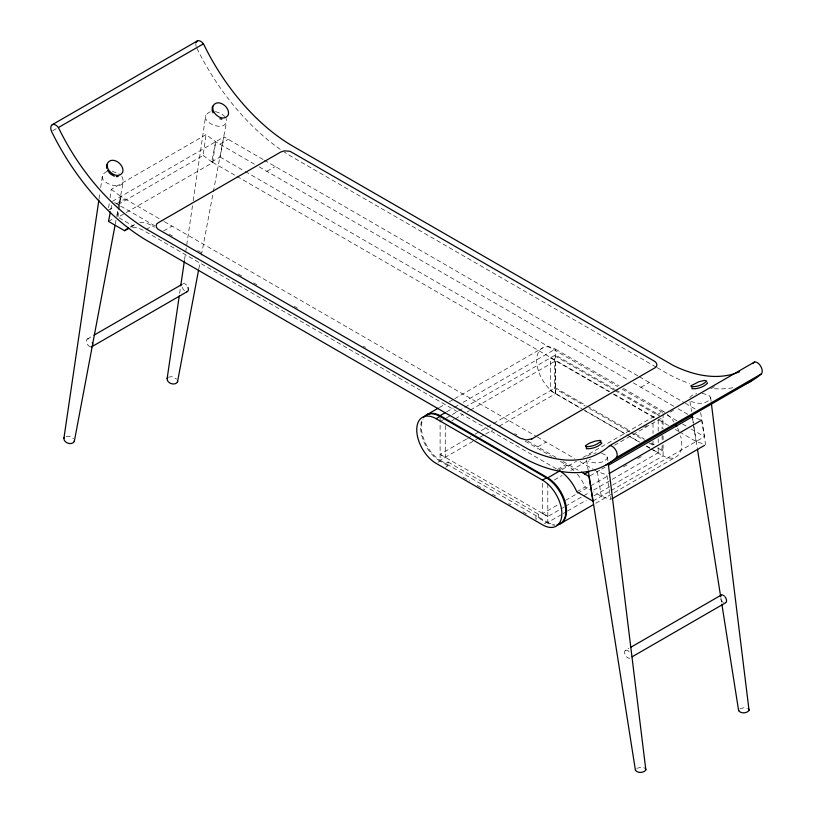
<?xml version="1.0" encoding="UTF-8"?>
<svg xmlns="http://www.w3.org/2000/svg" width="813" height="813" viewBox="0 0 813 813"><rect width="100%" height="100%" fill="white"/><g stroke="black" fill="none" stroke-linecap="round" stroke-linejoin="round"><path stroke-width="0.61" stroke-dasharray="4.07 3.05" d="M107.031 171.37C88.271 181.431 131.239 195.313 121.686 176.116M210.232 111.788C192.823 120.283 229.368 135.72 226.105 118.424M108.657 207.732L109.349 202.823M110.04 197.915L111.239 189.327L206.075 134.582L215.638 141.757L254.855 164.399M118.129 204.53L203.148 155.435L206.075 134.582M111.239 189.327L120.802 196.502L117.885 217.366L212.721 162.61L215.638 141.757L211.705 161.828L235.872 175.781M601.59 453.176L606.915 455.839L607.27 458.39C602.931 463.847 593.978 463.867 588.114 460.961M702.178 393.289L708.895 395.138L710.653 397.506L710.471 398.807C706.131 404.264 697.178 404.285 691.314 401.378M99.044 198.85L99.958 192.579M100.69 187.569L102.529 175.039M179.632 293.391L180.547 287.131M184.592 259.56L185.516 253.3M185.699 252.04L192.498 205.679M193.23 200.669L205.73 115.456M115.294 224.012L115.995 220.282M116.93 215.313L117.865 210.343M118.098 209.104L123.261 181.756M198.809 268.849L199.978 262.629M201.39 255.17L213.108 193.027M213.341 191.777L226.461 122.174M110.822 209.602L111.747 204.876M116.869 216.573L118.027 210.669M118.952 205.953L120.802 196.502L163.311 221.045M211.705 161.828L220.079 156.99L224.012 136.919L263.229 159.561M689.739 397.699L692.168 395.291L696.721 393.675M587.433 456.012L591.041 453.928L596.224 452.892M52.632 130.781L57.032 128.251M112.438 201.339L224.012 136.919M116.645 203.768L125.019 198.941M219.856 144.186L228.219 139.358M108.322 210.191L113.769 207.041M108.505 221.41L113.739 218.392M130.232 227.091L135.456 224.063A34.197 19.746 60 0 0 132.997 225.882L129.856 227.691M146.066 229.51L152.346 225.882L154.541 227.152M163.687 230.922L172.061 226.095M266.898 171.34L275.261 166.513M87.377 339.011L92.875 335.84M439.366 407.526L444.863 404.356M449.254 401.825L453.644 399.285M454.741 398.655L542.566 347.944M446.693 411.825L453.278 408.024M454.376 407.384L458.776 404.854M463.166 402.313L555.381 349.072L619.13 385.87M440.107 421.581L555.381 355.027L614.73 389.295M451.825 420.778L454.01 419.518M455.107 418.888L462.749 414.467M467.119 411.947L469.304 410.687M470.402 410.057L555.635 360.84L555.635 393.604L498.298 426.662M466.459 439.091L440.107 454.355L445.27 457.333L445.27 424.569M467.556 438.461L470.849 436.561M475.077 434.162L486.215 427.679M487.312 427.049L555.381 387.75L586.153 405.514M479.142 437.77L440.107 460.26L439.518 459.894A27.357 15.793 60 0 1 423.065 419.061M480.239 437.14L484.609 434.62M485.696 433.99L494.446 428.939M438.055 462.241L440.016 461.103L448.075 465.758L448.075 462.038L445.626 463.451L445.626 465.94M445.626 467.18L448.075 465.758M537.739 446.886L546.102 442.048M640.939 387.303L649.313 382.466M557.454 469.436L565.818 464.599M558.714 470.158L567.078 465.331A30.762 17.754 60 0 1 574.069 470.707M562.078 469.568L576.529 461.225M582.941 457.526L663.083 411.256L663.682 411.622A27.357 15.793 60 0 1 664.912 412.465M643.815 427.414L647.118 425.504M670.186 412.181L673.489 410.28M710.847 388.716L715.237 386.175M554.364 479.985L562.078 475.503M570.756 470.514L590.624 459.05M614.465 445.28L662.107 417.78L662.107 429.101M590.035 475.869L600.634 469.751M601.722 469.121L604.994 467.231M576.803 491.774L585.167 486.946L589.466 489.426M538.369 517.891L538.369 514.162L535.909 515.584L535.909 519.304L538.369 517.891L546.427 522.546A27.357 15.793 60 0 0 554.822 525.178M542.647 483.308L542.647 513.552L559.039 504.09M565.594 500.3L576.529 493.999M577.616 493.369L589.638 486.428M590.736 485.798L608.215 475.696M623.51 466.865L627.89 464.345M637.717 458.664L642.097 456.144M542.647 513.552L547.81 516.529L564.273 506.977M565.37 506.347L589.527 492.393M593.703 490.036L663.083 449.935L658.693 447.394M544.466 523.674L546.427 522.546M440.107 418.106L440.107 460.26L547.81 522.444L562.078 514.202M563.175 513.572L566.468 511.662M567.565 511.031L586.234 500.259M593.917 495.818L611.488 485.676M612.585 485.046L663.083 455.89L663.682 456.205A27.357 15.793 60 0 0 680.593 435.961M592.921 501.082L610.014 491.215M611.102 490.585L704.495 436.672L700.562 412.059M595.756 503.288L675.898 457.018M629.953 658.042A4.451 2.571 60 0 1 625.512 655.481A4.451 2.571 60 0 1 625.512 650.349L628.805 648.439M739.921 708.794L743.549 707.808L747.381 708.265M636.721 768.376L640.349 767.391L644.181 767.848M168.342 377.181L171.97 376.663L176.706 379.143M66.178 436.347L70.142 436.571L73.505 438.725M215.415 111.584L220.78 113.322L224.886 116.533M112.214 171.167L119.867 174.368M700.491 419.732L692.198 416.886L693.174 423.045M679.648 431.988L696.131 441.5L703.235 443.939M594.201 469.823L597.362 471.642L606.844 474.894L610.776 499.497L601.295 496.255L593.764 491.906M547.159 522.088L548.399 522.759A27.357 15.793 60 0 0 554.425 524.649M656.172 367.11L291.999 156.848A173.911 100.406 60 0 1 284.154 151.95M657.27 367.74L666.04 372.801A173.911 100.406 60 0 0 689.434 383.462M264.316 160.202L638.337 376.134M639.435 376.765L684.312 402.679M685.41 403.309L696.355 409.63M259.235 166.919L628.876 380.332M633.266 382.862L673.764 406.246M678.133 408.776L687.981 414.457M623.52 388.411L663.083 411.256M220.079 156.99L244.246 170.943M245.343 171.584L617.717 386.571M622.108 389.102L662.758 412.567M667.148 415.108L677.036 420.819M682.524 423.99L686.924 426.52M691.314 429.061L704.495 436.672M615.827 389.925L659.79 415.311M613.744 389.864L554.405 355.596L554.405 388.319L585.177 406.083M614.852 390.494L658.804 415.87M236.969 176.411L609.344 391.399M613.744 393.939L654.384 417.404M658.784 419.935L668.662 425.646M675.257 429.447L678.55 431.357M609.252 391.795L550.482 357.862L550.482 390.626L581.895 408.726M613.632 394.325L656.111 418.847M587.25 406.154L630.116 430.89M635.614 434.071L644.404 439.142M651 442.953L654.292 444.853M589.567 408.624L630.238 432.099M631.335 432.729L644.516 440.351M648.916 442.882L653.317 445.422M657.707 447.963L662.107 450.504L662.107 445.463M582.992 409.356L625.664 433.99M626.762 434.62L639.892 442.201M646.457 445.991L649.739 447.892M653.022 449.782L658.184 452.811L658.184 447.729M555.381 393.705L555.381 349.072L554.791 348.757A27.357 15.793 60 0 0 536.682 360.596A27.357 15.793 60 0 0 554.791 393.34L580.665 408.299M585.055 410.839L624.618 433.685M629.018 436.215L638.906 441.926M646.599 446.367L649.902 448.278M651 448.908L663.083 455.89L663.083 444.731M164.399 221.675L536.234 436.347M537.332 436.988L574.547 458.471M580.025 461.632L593.144 469.213M114.542 202.549L154.937 225.872M169.175 234.093L172.468 235.994M197.691 250.556L202.081 253.097M238.28 273.991L242.67 276.522M253.636 282.853L256.928 284.753M294.225 306.288L297.517 308.188M363.33 346.186L365.525 347.456M514.7 433.583L516.895 434.853M527.871 441.185L556.336 457.617M562.901 461.408L578.216 470.249M525.137 441.113L551.529 456.347M560.32 461.428L567.078 465.331M556.356 468.796L143.972 230.719A34.197 19.746 60 0 0 131.523 227.508M119.023 217.813L132.997 225.882M440.107 454.304L547.81 516.489M448.075 462.038L538.369 514.162M463.034 477.221L469.558 480.991M477.17 485.391L484.782 489.782M492.404 494.182L495.666 496.062M508.714 503.603L510.889 504.863M522.861 511.763L527.21 514.283M203.148 155.435L212.721 162.61M701.67 420.138L705.603 444.752M693.377 424.274L696.131 441.5M597.362 471.642L601.295 496.255M689.952 401.51L691.528 411.52M692.717 419.03L693.702 425.29M693.895 426.54L697.249 447.821M720.887 598.012L721.68 603.012M586.559 459.843L588.134 469.853M710.653 397.506L711.121 401.287M607.443 457.089L607.911 460.869M663.083 413.736L663.083 428.614M663.083 436.053L663.083 439.772M662.107 435.402L662.107 440.433M658.184 420.047L658.184 431.368M658.184 438.918L658.184 442.699M653.022 423.36L653.022 433.42M653.022 440.981L653.022 446.012M547.81 483.765L547.81 522.444M625.512 650.349A4.451 2.571 60 0 1 629.953 652.91M723.407 602.585A4.451 2.571 60 0 1 720.257 597.149M196.146 46.443A7.002 4.045 60 0 1 195.831 43.729M732.696 387.76A173.911 100.406 60 0 1 711.924 388.502M280.241 149.287A173.911 100.406 60 0 1 196.573 47.682M90.406 346.836A4.451 2.571 60 0 1 86.483 340.586A4.451 2.571 60 0 1 91.168 340.627M184.449 290.668A4.451 2.571 60 0 1 182.234 286.816M183.047 283.778A4.451 2.571 60 0 1 187.488 286.339M139.887 222.681A34.197 19.746 60 0 1 152.346 225.882M577.342 474.223A30.762 17.754 60 0 1 585.167 486.946M440.016 461.103A27.357 15.793 60 0 1 422.323 419.508M667.351 414.427A27.357 15.793 60 0 1 674.007 421.977M677.564 428.004A27.357 15.793 60 0 1 678.987 431.164"/><path stroke-width="1.22" d="M98.861 200.1L63.922 438.187C63.495 442.943 71.869 445.697 74.288 441.54L115.06 225.262M74.288 441.54L74.379 440.636M179.267 295.902L167.132 378.604C166.695 383.36 175.069 386.114 177.488 381.958L198.575 270.089M177.488 381.958L177.58 381.053M608.226 463.39L645.868 770.145C643.561 772.96 637.504 773.458 635.42 770.236L635.512 769.586M711.426 403.807L749.078 710.562C746.761 713.377 740.714 713.875 738.621 710.653L738.712 710.003M180.73 285.871L184.409 260.81M106.625 164.592L106.625 168.311M212.213 107.143L212.223 110.873L213.006 112.865M110.355 211.959L108.505 221.41L124.633 230.719L128.81 228.301M586.376 447.739L586.376 448.735C591.773 449.02 598.195 447.048 601.894 443.075L600.837 442.465M692.036 387.781L692.036 388.777C697.422 389.061 703.855 387.09 707.554 383.116L707.28 382.699M63.922 438.187L64.369 437.394M167.132 378.604L167.569 377.811M52.245 124.704A7.002 4.045 60 0 1 58.424 127.55A160.486 92.652 60 0 0 146.99 229.439L528.267 449.213A160.486 92.652 60 0 0 609.537 445.727L754.576 361.988A7.002 4.045 60 0 1 760.755 366.287A7.002 4.045 60 0 1 761.466 373.817L616.427 457.556A173.911 100.406 60 0 1 521.001 456.54L146.96 240.587A173.911 100.406 60 0 1 51.534 131.421A7.002 4.045 60 0 1 52.245 124.704L197.285 40.965M58.424 127.55L203.463 43.811A160.486 92.652 60 0 0 292.03 145.7L673.306 365.474A160.486 92.652 60 0 0 739.566 371.714M93.973 335.2L181.949 284.408M91.818 346.714L187.488 291.481M427.292 414.498L438.268 408.156M424.884 416.378A27.357 15.793 60 0 1 439.518 415.311L440.107 415.626L445.595 412.455M436.093 418.695L542.505 480.127A27.357 15.793 60 0 1 561.854 513.633A27.357 15.793 60 0 1 542.505 524.812L436.093 463.369A27.357 15.793 60 0 1 416.744 429.864A27.357 15.793 60 0 1 436.093 418.695L440.016 416.429L546.427 477.861A27.357 15.793 60 0 1 564.974 504.558A27.357 15.793 60 0 1 556.986 525.015M531.397 439.152L655.39 367.547C658.266 365.84 656.599 361.968 654.018 360.952L290.007 151.279L284.53 150.842L280.871 151.96L158.149 222.813C154.816 224.266 156.086 228.666 159.013 229.754L520.168 438.258L526.357 439.955L532.18 438.756M542.505 480.127L546.427 477.861M440.107 415.626L547.81 477.81L559.883 470.839M584.781 474.04L588.968 471.621M605.939 464.985L750.978 381.246M608.256 465.351L692.198 416.886L690.085 415.677M609.018 473.633L700.582 420.768M560.624 523.572L593.561 504.558M611.864 498.867L704.515 445.382M631.01 647.168L721.182 595.106M632.158 656.772L725.623 602.809M116.3 176.624L118.2 176.543M219.845 118.739L221.888 119.186M114.257 176.187L110.314 173.901L107.418 170.303M581.498 472.15L588.988 476.469L592.921 501.082L576.803 491.774A30.762 17.754 60 0 0 560.492 471.276M547.81 477.81L548.399 478.176A27.357 15.793 60 0 1 565.878 504.893A27.357 15.793 60 0 1 557.718 524.568M748.285 708.723L749.169 709.912M645.085 768.305L645.959 769.494M692.127 415.27L692.513 417.78M697.442 449.071L720.694 596.762M721.873 604.272L738.621 710.653M588.327 471.103L635.42 770.236M720.369 596.264A4.451 2.571 60 0 1 722.594 594.984M723.407 595.329A4.451 2.571 60 0 1 724.22 595.919M724.972 596.722A4.451 2.571 60 0 1 726.121 602.352M195.994 42.733A7.002 4.045 60 0 1 203.463 43.811M754.576 361.988A160.486 92.652 60 0 1 752.757 363.584M761.466 373.817A173.911 100.406 60 0 1 746.192 383.624M609.537 445.727A7.002 4.045 60 0 1 615.715 450.026A7.002 4.045 60 0 1 616.427 457.556M92.316 342.619A4.451 2.571 60 0 1 91.168 346.917M187.986 287.385A4.451 2.571 60 0 1 186.838 291.674M124.633 230.719A34.197 19.746 60 0 1 128.484 228.25M423.471 417.628A27.357 15.793 60 0 1 440.016 416.429M675.898 424.925A27.357 15.793 60 0 1 676.762 426.449M107.428 163.443C105.162 171.106 118.078 180.405 122.682 172.254C124.958 164.592 112.042 155.293 107.428 163.443M213.026 105.995C210.75 113.668 223.666 122.966 228.27 114.816C230.546 107.153 217.63 97.845 213.026 105.995M585.573 445.666L585.573 446.662C590.96 446.947 597.392 444.965 601.092 440.992L600.035 440.382L595.238 441.083L589.242 443.268L585.573 445.666M691.223 385.708L691.233 386.703C696.619 386.988 703.042 385.006 706.751 381.033L704.434 380.443L698.845 381.744L691.223 385.708"/></g></svg>
